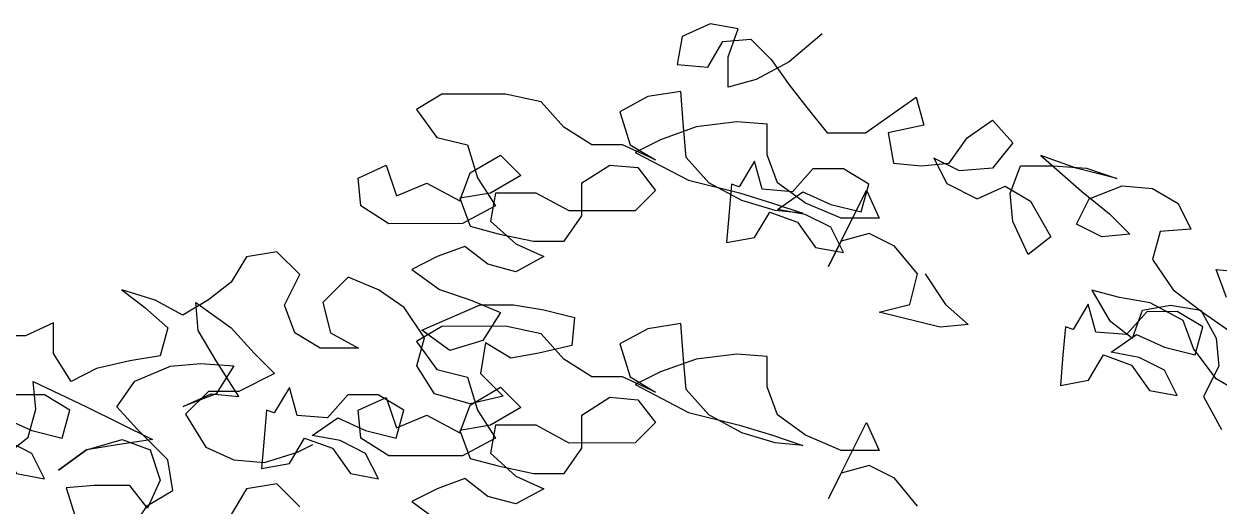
# Model space of a CAD drawing. Header units: metres. Extents: x 37 to 217, y 53 to 242.
# Drawn here: x 42.507 to 45.982, y 67.358 to 68.761 of the extents above; entities that cross this region are included whole.
import ezdxf

# ---------------------------------------------------------------- set-up
doc = ezdxf.new("R2010")
doc.units = ezdxf.units.M
doc.layers.add('DGPRO_Arboles existentes', color=7, linetype='Continuous')

# ---------------------------------------------------------------- blocks, each defined once
blk = doc.blocks.new('Celtis tala VISTA 250 gris')
at = {"color": 252}
for points in [[(2391.4959, 1082.7537), (2391.3999, 1082.6724), (2391.3039, 1082.6206), (2391.2226, 1082.5983), (2391.2226, 1082.687), (2391.252, 1082.7683), (2391.1708, 1082.783), (2391.0895, 1082.746), (2391.0748, 1082.6647), (2391.1635, 1082.6574), (2391.2078, 1082.7313), (2391.289, 1082.7388), (2391.3482, 1082.6797), (2391.3999, 1082.6059), (2391.4517, 1082.5394), (2391.5109, 1082.4656), (2391.6217, 1082.4657), (2391.7694, 1082.5693), (2391.7916, 1082.488), (2391.6882, 1082.4658), (2391.7031, 1082.3771), (2391.7843, 1082.3698), (2391.8656, 1082.3773), (2391.9172, 1082.4512), (2391.9911, 1082.503), (2392.0502, 1082.4366), (2391.9912, 1082.3626), (2391.8952, 1082.3551), (2391.8212, 1082.392), (2391.8583, 1082.3182), (2391.9469, 1082.2739), (2392.0282, 1082.3109), (2392.1021, 1082.2667), (2392.1613, 1082.1633), (2392.0949, 1082.1115), (2392.0504, 1082.2075), (2392.043, 1082.2888), (2392.0725, 1082.3701), (2392.1685, 1082.3702), (2392.2645, 1082.3629), (2392.3532, 1082.3334), (2392.235, 1082.3628), (2392.1315, 1082.3997), (2392.2498, 1082.2964), (2392.3312, 1082.23), (2392.3903, 1082.1709), (2392.3091, 1082.1634), (2392.2351, 1082.2003), (2392.272, 1082.2742), (2392.368, 1082.3113), (2392.4567, 1082.3039), (2392.5306, 1082.2597), (2392.5676, 1082.1858), (2392.479, 1082.1784), (2392.4569, 1082.0971), (2392.5161, 1082.0085), (2392.6048, 1081.9421), (2392.6787, 1081.8904)], [(2392.6712, 1081.9865), (2392.6416, 1082.0677), (2392.7229, 1082.0604)], [(2392.7158, 1081.7058), (2392.6419, 1081.75), (2392.5753, 1081.8386), (2392.5457, 1081.9199), (2392.4496, 1081.9715), (2392.3609, 1081.9862), (2392.2796, 1082.0083), (2392.3314, 1081.9197), (2392.398, 1081.868), (2392.4275, 1081.9493), (2392.5087, 1081.9642), (2392.5974, 1081.9495), (2392.6418, 1081.8682), (2392.6492, 1081.787), (2392.605, 1081.6983), (2392.6568, 1081.6023)], [(2391.4959, 1082.7537), (2391.3999, 1082.6724), (2391.3039, 1082.6206), (2391.2226, 1082.5983), (2391.2226, 1082.687), (2391.252, 1082.7683), (2391.1708, 1082.783), (2391.0895, 1082.746), (2391.0748, 1082.6647), (2391.1635, 1082.6574), (2391.2078, 1082.7313), (2391.289, 1082.7388), (2391.3482, 1082.6797), (2391.3999, 1082.6059), (2391.4517, 1082.5394), (2391.5109, 1082.4656), (2391.6217, 1082.4657), (2391.7694, 1082.5693), (2391.7916, 1082.488), (2391.6882, 1082.4658), (2391.7031, 1082.3771), (2391.7843, 1082.3698), (2391.8656, 1082.3773), (2391.9172, 1082.4512), (2391.9911, 1082.503), (2392.0502, 1082.4366), (2391.9912, 1082.3626), (2391.8952, 1082.3551), (2391.8212, 1082.392), (2391.8583, 1082.3182), (2391.9469, 1082.2739), (2392.0282, 1082.3109), (2392.1021, 1082.2667), (2392.1613, 1082.1633), (2392.0949, 1082.1115), (2392.0504, 1082.2075), (2392.043, 1082.2888), (2392.0725, 1082.3701), (2392.1685, 1082.3702), (2392.2645, 1082.3629), (2392.3532, 1082.3334), (2392.235, 1082.3628), (2392.1315, 1082.3997), (2392.2498, 1082.2964), (2392.3312, 1082.23), (2392.3903, 1082.1709), (2392.3091, 1082.1634), (2392.2351, 1082.2003), (2392.272, 1082.2742), (2392.368, 1082.3113), (2392.4567, 1082.3039), (2392.5306, 1082.2597), (2392.5676, 1082.1858), (2392.479, 1082.1784), (2392.4569, 1082.0971), (2392.5161, 1082.0085), (2392.6048, 1081.9421), (2392.6787, 1081.8904)], [(2392.6712, 1081.9865), (2392.6416, 1082.0677), (2392.7229, 1082.0604)], [(2392.7158, 1081.7058), (2392.6419, 1081.75), (2392.5753, 1081.8386), (2392.5457, 1081.9199), (2392.4496, 1081.9715), (2392.3609, 1081.9862), (2392.2796, 1082.0083), (2392.3314, 1081.9197), (2392.398, 1081.868), (2392.4275, 1081.9493), (2392.5087, 1081.9642), (2392.5974, 1081.9495), (2392.6418, 1081.8682), (2392.6492, 1081.787), (2392.605, 1081.6983), (2392.6568, 1081.6023)], [(2391.7951, 1082.0551), (2391.8543, 1081.9665), (2391.9208, 1081.9075), (2391.8396, 1081.9), (2391.6622, 1081.9442), (2391.7509, 1081.9664), (2391.7729, 1082.0551), (2391.7064, 1082.1363), (2391.6325, 1082.1732), (2391.5512, 1082.1509), (2391.5143, 1082.077), (2391.625, 1082.2987), (2391.662, 1082.2175), (2391.5512, 1082.2174), (2391.4477, 1082.2616), (2391.3664, 1082.3207), (2391.3367, 1082.4019), (2391.3367, 1082.4906), (2391.248, 1082.4979), (2391.1298, 1082.483), (2391.0264, 1082.4459), (2390.9526, 1082.4089), (2391.1078, 1082.3278), (2391.2556, 1082.291), (2391.3516, 1082.2615), (2391.4403, 1082.2321), (2391.3591, 1082.2394), (2391.263, 1082.2689), (2391.1669, 1082.3205), (2391.1003, 1082.3943), (2391.0929, 1082.4829), (2391.0854, 1082.5864), (2390.9894, 1082.5715), (2390.9081, 1082.5271), (2390.9378, 1082.4311), (2391.0117, 1082.3868), (2390.9156, 1082.4311), (2390.827, 1082.431), (2390.7456, 1082.4826), (2390.6791, 1082.5564), (2390.5756, 1082.5785), (2390.3909, 1082.5783), (2390.3171, 1082.5339), (2390.3763, 1082.4527), (2390.465, 1082.4307), (2390.4946, 1082.3346), (2390.5464, 1082.2534), (2390.4504, 1082.2016), (2390.2361, 1082.2014), (2390.1548, 1082.2531), (2390.1474, 1082.3343), (2390.2286, 1082.3713), (2390.2582, 1082.2827), (2390.3469, 1082.3197), (2390.4429, 1082.2681), (2390.4724, 1082.3494), (2390.561, 1082.4012), (2390.6202, 1082.3421), (2390.5316, 1082.2903), (2390.4429, 1082.2755), (2390.4726, 1082.1943), (2390.5538, 1082.1722), (2390.6573, 1082.1501), (2390.7459, 1082.1502), (2390.7976, 1082.2241), (2390.7975, 1082.3201), (2390.8787, 1082.3719), (2390.96, 1082.3646), (2391.0118, 1082.2982), (2390.9527, 1082.239), (2390.7606, 1082.2388), (2390.6646, 1082.2905), (2390.5463, 1082.2904), (2390.5316, 1082.2091), (2390.6056, 1082.1427), (2390.6869, 1082.1058), (2390.6057, 1082.0614), (2390.5244, 1082.0835), (2390.4578, 1082.1351), (2390.3766, 1082.1055), (2390.3028, 1082.0685), (2390.3841, 1082.0095), (2390.4728, 1081.98), (2390.5614, 1081.9431), (2390.5098, 1081.8618), (2390.4138, 1081.8322), (2390.3325, 1081.8912), (2390.5023, 1081.9653), (2390.5984, 1081.9653), (2390.687, 1081.9507), (2390.7757, 1081.9286), (2390.7684, 1081.8473), (2390.6724, 1081.825), (2390.5911, 1081.8102), (2390.5172, 1081.8545), (2390.5025, 1081.7658), (2390.5691, 1081.6994), (2390.473, 1081.6771), (2390.3696, 1081.7066), (2390.3178, 1081.7878), (2390.3399, 1081.8691), (2390.2807, 1081.9577), (2390.2068, 1082.0093), (2390.1181, 1082.0462), (2390.0443, 1081.9722), (2390.0665, 1081.8836), (2390.1478, 1081.8393), (2390.037, 1081.8392), (2389.9631, 1081.8835), (2389.9335, 1081.9647), (2389.9777, 1082.0534), (2389.9112, 1082.1199), (2389.8225, 1082.105), (2389.7783, 1082.0311), (2389.7118, 1081.9793), (2389.638, 1081.9349), (2389.5567, 1081.9792), (2389.4606, 1082.0086), (2389.5271, 1081.957), (2389.5937, 1081.8979), (2389.5716, 1081.8167), (2389.483, 1081.8018), (2389.3869, 1081.7795), (2389.3131, 1081.7425), (2389.2613, 1081.8238), (2389.2612, 1081.9124), (2389.18, 1081.8754), (2389.0913, 1081.8753)], [(2389.1138, 1081.5207), (2389.1876, 1081.5799), (2389.2097, 1081.6612), (2389.2023, 1081.7424), (2389.3575, 1081.6687), (2389.5497, 1081.5728), (2389.4462, 1081.558), (2389.3576, 1081.5431), (2389.2764, 1081.4839), (2389.3576, 1081.5431), (2389.461, 1081.5728), (2389.5423, 1081.5433), (2389.5719, 1081.4547), (2389.5351, 1081.3734), (2389.4833, 1081.4398), (2389.3799, 1081.4397), (2389.2986, 1081.4322), (2389.3282, 1081.3362)], [(2389.4834, 1081.3068), (2389.5351, 1081.3807), (2389.6089, 1081.4251), (2389.594, 1081.5138), (2389.5053, 1081.6023), (2389.4461, 1081.6688), (2389.4978, 1081.7427), (2389.6012, 1081.7871), (2389.6898, 1081.7946), (2389.7859, 1081.7873), (2389.7342, 1081.706), (2389.6382, 1081.669), (2389.7195, 1081.706), (2389.8007, 1081.6987), (2389.7341, 1081.802), (2389.6823, 1081.8906), (2389.6749, 1081.9719), (2389.7784, 1081.8981), (2389.8449, 1081.8243), (2389.9041, 1081.7652), (2389.8007, 1081.7134), (2389.7121, 1081.7134), (2389.6456, 1081.6468), (2389.7048, 1081.5508), (2389.7861, 1081.5139), (2389.8748, 1081.5066), (2389.9708, 1081.5363), (2390.0151, 1081.5585)], [(2391.7951, 1082.0551), (2391.8543, 1081.9665), (2391.9208, 1081.9075), (2391.8396, 1081.9), (2391.6622, 1081.9442), (2391.7509, 1081.9664), (2391.7729, 1082.0551), (2391.7064, 1082.1363), (2391.6325, 1082.1732), (2391.5512, 1082.1509), (2391.5143, 1082.077), (2391.625, 1082.2987), (2391.662, 1082.2175), (2391.5512, 1082.2174), (2391.4477, 1082.2616), (2391.3664, 1082.3207), (2391.3367, 1082.4019), (2391.3367, 1082.4906), (2391.248, 1082.4979), (2391.1298, 1082.483), (2391.0264, 1082.4459), (2390.9526, 1082.4089), (2391.1078, 1082.3278), (2391.2556, 1082.291), (2391.3516, 1082.2615), (2391.4403, 1082.2321), (2391.3591, 1082.2394), (2391.263, 1082.2689), (2391.1669, 1082.3205), (2391.1003, 1082.3943), (2391.0929, 1082.4829), (2391.0854, 1082.5864), (2390.9894, 1082.5715), (2390.9081, 1082.5271), (2390.9378, 1082.4311), (2391.0117, 1082.3868), (2390.9156, 1082.4311), (2390.827, 1082.431), (2390.7456, 1082.4826), (2390.6791, 1082.5564), (2390.5756, 1082.5785), (2390.3909, 1082.5783), (2390.3171, 1082.5339), (2390.3763, 1082.4527), (2390.465, 1082.4307), (2390.4946, 1082.3346), (2390.5464, 1082.2534), (2390.4504, 1082.2016), (2390.2361, 1082.2014), (2390.1548, 1082.2531), (2390.1474, 1082.3343), (2390.2286, 1082.3713), (2390.2582, 1082.2827), (2390.3469, 1082.3197), (2390.4429, 1082.2681), (2390.4724, 1082.3494), (2390.561, 1082.4012), (2390.6202, 1082.3421), (2390.5316, 1082.2903), (2390.4429, 1082.2755), (2390.4726, 1082.1943), (2390.5538, 1082.1722), (2390.6573, 1082.1501), (2390.7459, 1082.1502), (2390.7976, 1082.2241), (2390.7975, 1082.3201), (2390.8787, 1082.3719), (2390.96, 1082.3646), (2391.0118, 1082.2982), (2390.9527, 1082.239), (2390.7606, 1082.2388), (2390.6646, 1082.2905), (2390.5463, 1082.2904), (2390.5316, 1082.2091), (2390.6056, 1082.1427), (2390.6869, 1082.1058), (2390.6057, 1082.0614), (2390.5244, 1082.0835), (2390.4578, 1082.1351), (2390.3766, 1082.1055), (2390.3028, 1082.0685), (2390.3841, 1082.0095), (2390.4728, 1081.98), (2390.5614, 1081.9431), (2390.5098, 1081.8618), (2390.4138, 1081.8322), (2390.3325, 1081.8912), (2390.5023, 1081.9653), (2390.5984, 1081.9653), (2390.687, 1081.9507), (2390.7757, 1081.9286), (2390.7684, 1081.8473), (2390.6724, 1081.825), (2390.5911, 1081.8102), (2390.5172, 1081.8545), (2390.5025, 1081.7658), (2390.5691, 1081.6994), (2390.473, 1081.6771), (2390.3696, 1081.7066), (2390.3178, 1081.7878), (2390.3399, 1081.8691), (2390.2807, 1081.9577), (2390.2068, 1082.0093), (2390.1181, 1082.0462), (2390.0443, 1081.9722), (2390.0665, 1081.8836), (2390.1478, 1081.8393), (2390.037, 1081.8392), (2389.9631, 1081.8835), (2389.9335, 1081.9647), (2389.9777, 1082.0534), (2389.9112, 1082.1199), (2389.8225, 1082.105), (2389.7783, 1082.0311), (2389.7118, 1081.9793), (2389.638, 1081.9349), (2389.5567, 1081.9792), (2389.4606, 1082.0086), (2389.5271, 1081.957), (2389.5937, 1081.8979), (2389.5716, 1081.8167), (2389.483, 1081.8018), (2389.3869, 1081.7795), (2389.3131, 1081.7425), (2389.2613, 1081.8238), (2389.2612, 1081.9124), (2389.18, 1081.8754), (2389.0913, 1081.8753)], [(2389.1138, 1081.5207), (2389.1876, 1081.5799), (2389.2097, 1081.6612), (2389.2023, 1081.7424), (2389.3575, 1081.6687), (2389.5497, 1081.5728), (2389.4462, 1081.558), (2389.3576, 1081.5431), (2389.2764, 1081.4839), (2389.3576, 1081.5431), (2389.461, 1081.5728), (2389.5423, 1081.5433), (2389.5719, 1081.4547), (2389.5351, 1081.3734), (2389.4833, 1081.4398), (2389.3799, 1081.4397), (2389.2986, 1081.4322), (2389.3282, 1081.3362)], [(2389.4834, 1081.3068), (2389.5351, 1081.3807), (2389.6089, 1081.4251), (2389.594, 1081.5138), (2389.5053, 1081.6023), (2389.4461, 1081.6688), (2389.4978, 1081.7427), (2389.6012, 1081.7871), (2389.6898, 1081.7946), (2389.7859, 1081.7873), (2389.7342, 1081.706), (2389.6382, 1081.669), (2389.7195, 1081.706), (2389.8007, 1081.6987), (2389.7341, 1081.802), (2389.6823, 1081.8906), (2389.6749, 1081.9719), (2389.7784, 1081.8981), (2389.8449, 1081.8243), (2389.9041, 1081.7652), (2389.8007, 1081.7134), (2389.7121, 1081.7134), (2389.6456, 1081.6468), (2389.7048, 1081.5508), (2389.7861, 1081.5139), (2389.8748, 1081.5066), (2389.9708, 1081.5363), (2390.0151, 1081.5585)], [(2391.2327, 1082.3164), (2391.2254, 1082.2352), (2391.2181, 1082.1465), (2391.2993, 1082.1614), (2391.3436, 1082.2353), (2391.4249, 1082.2058), (2391.4767, 1082.132), (2391.558, 1082.1173), (2391.5209, 1082.1911), (2391.447, 1082.228), (2391.3658, 1082.2427), (2391.4396, 1082.2945), (2391.5209, 1082.2576), (2391.6096, 1082.2355), (2391.6317, 1082.3168), (2391.5577, 1082.3611), (2391.4691, 1082.361), (2391.41, 1082.2944), (2391.3214, 1082.3017), (2391.2991, 1082.383), (2391.2549, 1082.3091), (2391.2327, 1082.3164)], [(2391.2327, 1082.3164), (2391.2254, 1082.2352), (2391.2181, 1082.1465), (2391.2993, 1082.1614), (2391.3436, 1082.2353), (2391.4249, 1082.2058), (2391.4767, 1082.132), (2391.558, 1082.1173), (2391.5209, 1082.1911), (2391.447, 1082.228), (2391.3658, 1082.2427), (2391.4396, 1082.2945), (2391.5209, 1082.2576), (2391.6096, 1082.2355), (2391.6317, 1082.3168), (2391.5577, 1082.3611), (2391.4691, 1082.361), (2391.41, 1082.2944), (2391.3214, 1082.3017), (2391.2991, 1082.383), (2391.2549, 1082.3091), (2391.2327, 1082.3164)], [(2392.2033, 1081.9008), (2392.196, 1081.8195), (2392.1887, 1081.7309), (2392.2699, 1081.7457), (2392.3142, 1081.8196), (2392.3955, 1081.7901), (2392.4473, 1081.7163), (2392.5286, 1081.7016), (2392.4916, 1081.7755), (2392.4176, 1081.8123), (2392.3364, 1081.827), (2392.4102, 1081.8788), (2392.4915, 1081.8419), (2392.5802, 1081.8199), (2392.6023, 1081.9011), (2392.5283, 1081.9454), (2392.4397, 1081.9453), (2392.3806, 1081.8788), (2392.292, 1081.8861), (2392.2697, 1081.9673), (2392.2255, 1081.8934), (2392.2033, 1081.9008)], [(2392.2033, 1081.9008), (2392.196, 1081.8195), (2392.1887, 1081.7309), (2392.2699, 1081.7457), (2392.3142, 1081.8196), (2392.3955, 1081.7901), (2392.4473, 1081.7163), (2392.5286, 1081.7016), (2392.4916, 1081.7755), (2392.4176, 1081.8123), (2392.3364, 1081.827), (2392.4102, 1081.8788), (2392.4915, 1081.8419), (2392.5802, 1081.8199), (2392.6023, 1081.9011), (2392.5283, 1081.9454), (2392.4397, 1081.9453), (2392.3806, 1081.8788), (2392.292, 1081.8861), (2392.2697, 1081.9673), (2392.2255, 1081.8934), (2392.2033, 1081.9008)], [(2391.7729, 1081.3792), (2391.7064, 1081.4604), (2391.6325, 1081.4973), (2391.5512, 1081.4751), (2391.5143, 1081.4012), (2391.625, 1081.6229), (2391.662, 1081.5417), (2391.5512, 1081.5416), (2391.4477, 1081.5858), (2391.3664, 1081.6448), (2391.3367, 1081.7261), (2391.3367, 1081.8147), (2391.248, 1081.822), (2391.1298, 1081.8071), (2391.0264, 1081.7701), (2390.9526, 1081.7331), (2391.1078, 1081.652), (2391.2556, 1081.6152), (2391.3516, 1081.5857), (2391.4403, 1081.5562), (2391.3591, 1081.5636), (2391.263, 1081.593), (2391.1669, 1081.6446), (2391.1003, 1081.7185), (2391.0929, 1081.8071), (2391.0854, 1081.9105), (2390.9894, 1081.8957), (2390.9081, 1081.8513), (2390.9378, 1081.7553), (2391.0117, 1081.711), (2390.9156, 1081.7552), (2390.827, 1081.7552), (2390.7456, 1081.8068), (2390.6791, 1081.8806), (2390.5756, 1081.9027), (2390.3909, 1081.9025), (2390.3171, 1081.8581), (2390.3763, 1081.7769), (2390.465, 1081.7548), (2390.4946, 1081.6588), (2390.5464, 1081.5776), (2390.4504, 1081.5258), (2390.2361, 1081.5256), (2390.1548, 1081.5772), (2390.1474, 1081.6585), (2390.2286, 1081.6955), (2390.2582, 1081.6069), (2390.3469, 1081.6439), (2390.4429, 1081.5923), (2390.4724, 1081.6736), (2390.561, 1081.7254), (2390.6202, 1081.6663), (2390.5316, 1081.6145), (2390.4429, 1081.5997), (2390.4726, 1081.5184), (2390.5538, 1081.4963), (2390.6573, 1081.4743), (2390.7459, 1081.4743), (2390.7976, 1081.5483), (2390.7975, 1081.6443), (2390.8787, 1081.6961), (2390.96, 1081.6888), (2391.0118, 1081.6223), (2390.9527, 1081.5632), (2390.7606, 1081.563), (2390.6646, 1081.6146), (2390.5463, 1081.6145), (2390.5316, 1081.5333), (2390.6056, 1081.4668), (2390.6869, 1081.43), (2390.6057, 1081.3856), (2390.5244, 1081.4077), (2390.4578, 1081.4593), (2390.3766, 1081.4297), (2390.3028, 1081.3927), (2390.3841, 1081.3336)], [(2389.9777, 1081.3776), (2389.9112, 1081.444), (2389.8225, 1081.4292), (2389.7783, 1081.3553)], [(2391.7729, 1081.3792), (2391.7064, 1081.4604), (2391.6325, 1081.4973), (2391.5512, 1081.4751), (2391.5143, 1081.4012), (2391.625, 1081.6229), (2391.662, 1081.5417), (2391.5512, 1081.5416), (2391.4477, 1081.5858), (2391.3664, 1081.6448), (2391.3367, 1081.7261), (2391.3367, 1081.8147), (2391.248, 1081.822), (2391.1298, 1081.8071), (2391.0264, 1081.7701), (2390.9526, 1081.7331), (2391.1078, 1081.652), (2391.2556, 1081.6152), (2391.3516, 1081.5857), (2391.4403, 1081.5562), (2391.3591, 1081.5636), (2391.263, 1081.593), (2391.1669, 1081.6446), (2391.1003, 1081.7185), (2391.0929, 1081.8071), (2391.0854, 1081.9105), (2390.9894, 1081.8957), (2390.9081, 1081.8513), (2390.9378, 1081.7553), (2391.0117, 1081.711), (2390.9156, 1081.7552), (2390.827, 1081.7552), (2390.7456, 1081.8068), (2390.6791, 1081.8806), (2390.5756, 1081.9027), (2390.3909, 1081.9025), (2390.3171, 1081.8581), (2390.3763, 1081.7769), (2390.465, 1081.7548), (2390.4946, 1081.6588), (2390.5464, 1081.5776), (2390.4504, 1081.5258), (2390.2361, 1081.5256), (2390.1548, 1081.5772), (2390.1474, 1081.6585), (2390.2286, 1081.6955), (2390.2582, 1081.6069), (2390.3469, 1081.6439), (2390.4429, 1081.5923), (2390.4724, 1081.6736), (2390.561, 1081.7254), (2390.6202, 1081.6663), (2390.5316, 1081.6145), (2390.4429, 1081.5997), (2390.4726, 1081.5184), (2390.5538, 1081.4963), (2390.6573, 1081.4743), (2390.7459, 1081.4743), (2390.7976, 1081.5483), (2390.7975, 1081.6443), (2390.8787, 1081.6961), (2390.96, 1081.6888), (2391.0118, 1081.6223), (2390.9527, 1081.5632), (2390.7606, 1081.563), (2390.6646, 1081.6146), (2390.5463, 1081.6145), (2390.5316, 1081.5333), (2390.6056, 1081.4668), (2390.6869, 1081.43), (2390.6057, 1081.3856), (2390.5244, 1081.4077), (2390.4578, 1081.4593), (2390.3766, 1081.4297), (2390.3028, 1081.3927), (2390.3841, 1081.3336)], [(2389.9777, 1081.3776), (2389.9112, 1081.444), (2389.8225, 1081.4292), (2389.7783, 1081.3553)], [(2388.9102, 1081.6583), (2388.9029, 1081.5771), (2388.8956, 1081.4884), (2388.9768, 1081.5032), (2389.0211, 1081.5772), (2389.1024, 1081.5477), (2389.1542, 1081.4739), (2389.2354, 1081.4592), (2389.1984, 1081.533), (2389.1245, 1081.5699), (2389.0432, 1081.5846), (2389.1171, 1081.6363), (2389.1984, 1081.5995), (2389.287, 1081.5774), (2389.3091, 1081.6587), (2389.2352, 1081.7029), (2389.1466, 1081.7029), (2389.0875, 1081.6363), (2388.9989, 1081.6436), (2388.9766, 1081.7249), (2388.9324, 1081.651), (2388.9102, 1081.6583)], [(2388.9102, 1081.6583), (2388.9029, 1081.5771), (2388.8956, 1081.4884), (2388.9768, 1081.5032), (2389.0211, 1081.5772), (2389.1024, 1081.5477), (2389.1542, 1081.4739), (2389.2354, 1081.4592), (2389.1984, 1081.533), (2389.1245, 1081.5699), (2389.0432, 1081.5846), (2389.1171, 1081.6363), (2389.1984, 1081.5995), (2389.287, 1081.5774), (2389.3091, 1081.6587), (2389.2352, 1081.7029), (2389.1466, 1081.7029), (2389.0875, 1081.6363), (2388.9989, 1081.6436), (2388.9766, 1081.7249), (2388.9324, 1081.651), (2388.9102, 1081.6583)], [(2389.8808, 1081.6583), (2389.8735, 1081.5771), (2389.8662, 1081.4884), (2389.9474, 1081.5032), (2389.9917, 1081.5772), (2390.073, 1081.5477), (2390.1248, 1081.4739), (2390.206, 1081.4592), (2390.169, 1081.533), (2390.0951, 1081.5699), (2390.0138, 1081.5846), (2390.0877, 1081.6363), (2390.169, 1081.5995), (2390.2576, 1081.5774), (2390.2797, 1081.6587), (2390.2058, 1081.7029), (2390.1172, 1081.7029), (2390.0581, 1081.6363), (2389.9695, 1081.6436), (2389.9472, 1081.7249), (2389.903, 1081.651), (2389.8808, 1081.6583)], [(2389.8808, 1081.6583), (2389.8735, 1081.5771), (2389.8662, 1081.4884), (2389.9474, 1081.5032), (2389.9917, 1081.5772), (2390.073, 1081.5477), (2390.1248, 1081.4739), (2390.206, 1081.4592), (2390.169, 1081.533), (2390.0951, 1081.5699), (2390.0138, 1081.5846), (2390.0877, 1081.6363), (2390.169, 1081.5995), (2390.2576, 1081.5774), (2390.2797, 1081.6587), (2390.2058, 1081.7029), (2390.1172, 1081.7029), (2390.0581, 1081.6363), (2389.9695, 1081.6436), (2389.9472, 1081.7249), (2389.903, 1081.651), (2389.8808, 1081.6583)]]:
    blk.add_lwpolyline(points, dxfattribs=at)

msp = doc.modelspace()

# ---------------------------------------------------------------- block references
at = {"layer": 'DGPRO_Arboles existentes'}
msp.add_blockref('Celtis tala VISTA 250 gris', (-2346.6683, -1014.0216), dxfattribs=at)

doc.saveas('drawing.dxf')
